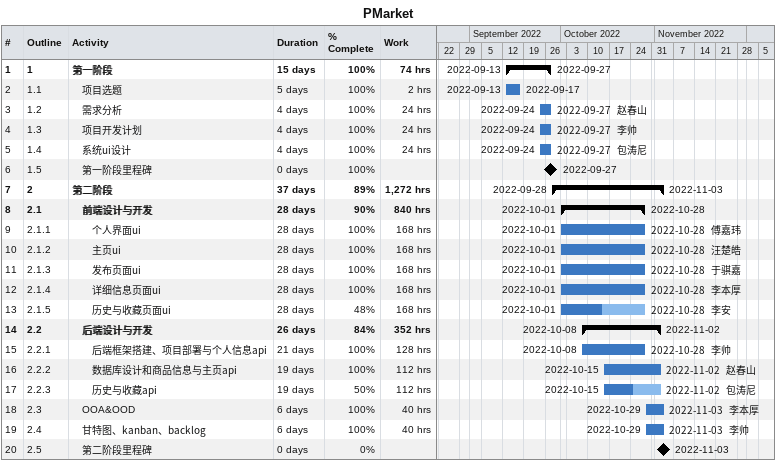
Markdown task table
PMarket

| ID | WBS | Task | Duration | Start | Finish | Resources | % complete | Work (h) |
|---|---|---|---|---|---|---|---|---|
| 1 | 1 | **第一阶段** | 15d | 2022-09-13 | 2022-09-27 |  | 100 | 74 |
| 2 | 1.1 | 项目选题 | 5d | 2022-09-13 | 2022-09-17 |  | 100 | 2 |
| 3 | 1.2 | 需求分析 | 4d | 2022-09-24 | 2022-09-27 | 赵春山 | 100 | 24 |
| 4 | 1.3 | 项目开发计划 | 4d | 2022-09-24 | 2022-09-27 | 李帅 | 100 | 24 |
| 5 | 1.4 | 系统ui设计 | 4d | 2022-09-24 | 2022-09-27 | 包涛尼 | 100 | 24 |
| 6 | 1.5 | 第一阶段里程碑 | 0d | 2022-09-27 | 2022-09-27 |  | 100 |  |
| 7 | 2 | **第二阶段** | 37d | 2022-09-28 | 2022-11-03 |  | 89 | 1272 |
| 8 | 2.1 | **前端设计与开发** | 28d | 2022-10-01 | 2022-10-28 |  | 90 | 840 |
| 9 | 2.1.1 | 个人界面ui | 28d | 2022-10-01 | 2022-10-28 | 傅嘉玮 | 100 | 168 |
| 10 | 2.1.2 | 主页ui | 28d | 2022-10-01 | 2022-10-28 | 汪楚皓 | 100 | 168 |
| 11 | 2.1.3 | 发布页面ui | 28d | 2022-10-01 | 2022-10-28 | 于骐嘉 | 100 | 168 |
| 12 | 2.1.4 | 详细信息页面ui | 28d | 2022-10-01 | 2022-10-28 | 李本厚 | 100 | 168 |
| 13 | 2.1.5 | 历史与收藏页面ui | 28d | 2022-10-01 | 2022-10-28 | 李安 | 48 | 168 |
| 14 | 2.2 | **后端设计与开发** | 26d | 2022-10-08 | 2022-11-02 |  | 84 | 352 |
| 15 | 2.2.1 | 后端框架搭建、项目部署与个人信息api | 21d | 2022-10-08 | 2022-10-28 | 李帅 | 100 | 128 |
| 16 | 2.2.2 | 数据库设计和商品信息与主页api | 19d | 2022-10-15 | 2022-11-02 | 赵春山 | 100 | 112 |
| 17 | 2.2.3 | 历史与收藏api | 19d | 2022-10-15 | 2022-11-02 | 包涛尼 | 50 | 112 |
| 18 | 2.3 | OOA&OOD | 6d | 2022-10-29 | 2022-11-03 | 李本厚 | 100 | 40 |
| 19 | 2.4 | 甘特图、kanban、backlog | 6d | 2022-10-29 | 2022-11-03 | 李帅 | 100 | 40 |
| 20 | 2.5 | 第二阶段里程碑 | 0d | 2022-11-03 | 2022-11-03 |  | 0 |  |
